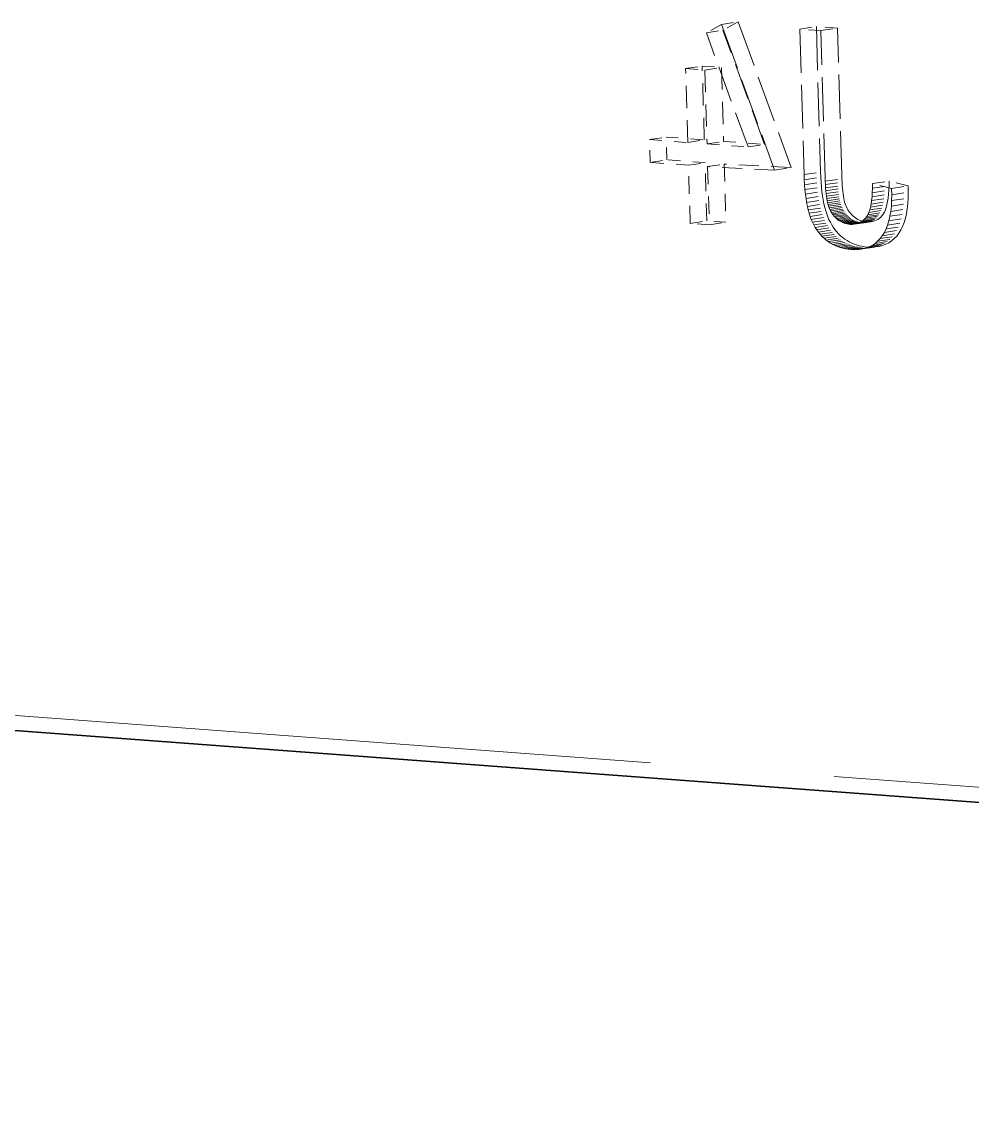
# Model space of a CAD drawing. Extents: x 23 to 417, y 3 to 294.
# Drawn here: x 345.19 to 352.92, y 105.83 to 114.73 of the extents above; entities that cross this region are included whole.
import ezdxf

# ---------------------------------------------------------------- set-up
doc = ezdxf.new("R2010")
doc.units = 0
doc.linetypes.add('DASHED', pattern=[15, 12, -3])
doc.layers.get('0').update_dxf_attribs({"lineweight": 13})

# ---------------------------------------------------------------- blocks, each defined once
blk = doc.blocks.new('BLOCK3535')
at = {"color": 7, "linetype": 'DASHED', "lineweight": 13, "ltscale": 0.006819}
for p, q in [((-2.763, -35.241), (-2.493, -35.2)), ((-3.008, -35.379), (-2.739, -35.337)), ((-1.488, -35.317), (-1.219, -35.276)), ((-1.147, -35.342), (-0.877, -35.301)), ((-3.347, -35.961), (-3.077, -35.919)), ((-3.034, -35.984), (-2.765, -35.942)), ((-3.934, -37.116), (-3.665, -37.075)), ((-3.311, -37.163), (-3.042, -37.121)), ((-2.998, -37.186), (-2.729, -37.145)), ((-2.331, -37.236), (-2.061, -37.194)), ((-3.923, -37.487), (-3.654, -37.446)), ((-3.3, -37.534), (-3.031, -37.492)), ((-2.988, -37.557), (-2.718, -37.516)), ((-1.898, -37.613), (-1.628, -37.572)), ((-1.418, -37.686), (-1.149, -37.644)), ((-1.415, -37.771), (-1.145, -37.73)), ((-1.41, -37.852), (-1.141, -37.811)), ((-1.404, -37.93), (-1.134, -37.889)), ((-1.074, -37.795), (-0.804, -37.754)), ((-1.071, -37.85), (-0.801, -37.809)), ((-1.068, -37.902), (-0.798, -37.861)), ((-0.305, -37.909), (-0.036, -37.868)), ((-0.304, -37.832), (-0.035, -37.791)), ((0.006, -37.912), (0.275, -37.871)), ((-1.396, -38.004), (-1.127, -37.963)), ((-1.387, -38.074), (-1.118, -38.033)), ((-1.064, -37.951), (-0.794, -37.909)), ((-1.059, -37.996), (-0.79, -37.955)), ((-1.054, -38.038), (-0.785, -37.997)), ((-1.048, -38.077), (-0.779, -38.036)), ((-1.042, -38.113), (-0.772, -38.071)), ((-0.32, -38.109), (-0.05, -38.068)), ((-0.313, -38.048), (-0.044, -38.006)), ((-0.308, -37.981), (-0.039, -37.94)), ((0.007, -38.109), (0.276, -38.068)), ((0.008, -38.014), (0.278, -37.972)), ((-1.377, -38.14), (-1.107, -38.099)), ((-1.365, -38.203), (-1.095, -38.161)), ((-1.351, -38.261), (-1.082, -38.22)), ((-1.035, -38.145), (-0.766, -38.104)), ((-1.028, -38.175), (-0.758, -38.133)), ((-1.019, -38.202), (-0.75, -38.161)), ((-1.01, -38.228), (-0.74, -38.187)), ((-0.999, -38.253), (-0.729, -38.212)), ((-0.987, -38.278), (-0.717, -38.236)), ((-0.974, -38.301), (-0.705, -38.259)), ((-0.365, -38.303), (-0.096, -38.262)), ((-0.351, -38.262), (-0.082, -38.221)), ((-0.339, -38.217), (-0.069, -38.175)), ((-0.328, -38.165), (-0.059, -38.124)), ((-0.008, -38.285), (0.262, -38.243)), ((0.002, -38.2), (0.271, -38.158)), ((-3.272, -38.481), (-3.003, -38.439)), ((-1.336, -38.316), (-1.067, -38.275)), ((-1.32, -38.367), (-1.05, -38.326)), ((-1.302, -38.415), (-1.032, -38.374)), ((-1.282, -38.461), (-1.013, -38.42)), ((-0.96, -38.323), (-0.69, -38.281)), ((-0.945, -38.344), (-0.675, -38.302)), ((-0.929, -38.364), (-0.659, -38.322)), ((-0.911, -38.382), (-0.641, -38.341)), ((-0.892, -38.4), (-0.623, -38.359)), ((-0.873, -38.417), (-0.603, -38.375)), ((-0.853, -38.432), (-0.583, -38.39)), ((-0.832, -38.445), (-0.562, -38.404)), ((-0.811, -38.457), (-0.541, -38.416)), ((-0.788, -38.467), (-0.519, -38.426)), ((-0.766, -38.476), (-0.496, -38.435)), ((-0.541, -38.482), (-0.272, -38.441)), ((-0.514, -38.471), (-0.244, -38.43)), ((-0.488, -38.457), (-0.218, -38.415)), ((-0.463, -38.44), (-0.193, -38.398)), ((-0.44, -38.419), (-0.171, -38.378)), ((-0.419, -38.396), (-0.149, -38.354)), ((-0.399, -38.369), (-0.13, -38.328)), ((-0.381, -38.339), (-0.112, -38.298)), ((-0.038, -38.439), (0.232, -38.397)), ((-0.021, -38.365), (0.249, -38.323)), ((-2.959, -38.504), (-2.69, -38.463)), ((-1.261, -38.505), (-0.991, -38.463)), ((-1.237, -38.546), (-0.968, -38.505)), ((-1.212, -38.586), (-0.943, -38.544)), ((-1.185, -38.623), (-0.916, -38.582)), ((-1.157, -38.658), (-0.887, -38.617)), ((-0.742, -38.483), (-0.473, -38.442)), ((-0.718, -38.489), (-0.449, -38.448)), ((-0.693, -38.493), (-0.424, -38.452)), ((-0.668, -38.496), (-0.398, -38.455)), ((-0.634, -38.497), (-0.364, -38.456)), ((-0.601, -38.495), (-0.332, -38.454)), ((-0.571, -38.49), (-0.301, -38.449)), ((-0.112, -38.629), (0.158, -38.588)), ((-0.083, -38.571), (0.186, -38.53)), ((-0.059, -38.508), (0.211, -38.466)), ((-1.127, -38.691), (-0.857, -38.65)), ((-1.094, -38.722), (-0.825, -38.681)), ((-1.061, -38.751), (-0.791, -38.709)), ((-1.025, -38.777), (-0.756, -38.736)), ((-0.989, -38.801), (-0.719, -38.76)), ((-0.951, -38.823), (-0.682, -38.781)), ((-0.31, -38.838), (-0.04, -38.796)), ((-0.263, -38.807), (0.006, -38.765)), ((-0.221, -38.771), (0.049, -38.729)), ((-0.181, -38.729), (0.089, -38.688)), ((-0.145, -38.682), (0.125, -38.64)), ((-0.913, -38.842), (-0.643, -38.801)), ((-0.873, -38.859), (-0.603, -38.817)), ((-0.832, -38.873), (-0.563, -38.832)), ((-0.79, -38.885), (-0.521, -38.844)), ((-0.747, -38.895), (-0.478, -38.853)), ((-0.703, -38.902), (-0.433, -38.86)), ((-0.658, -38.906), (-0.388, -38.865)), ((-0.591, -38.909), (-0.322, -38.867)), ((-0.528, -38.905), (-0.259, -38.864)), ((-0.469, -38.897), (-0.199, -38.855)), ((-0.412, -38.882), (-0.143, -38.841)), ((-0.359, -38.863), (-0.09, -38.821))]:
    blk.add_line(p, q, dxfattribs=at)
at = {"color": 7, "linetype": 'DASHED', "lineweight": 13, "ltscale": 0.00703}
for p, q in [((-2.493, -35.2), (-2.739, -35.337)), ((-2.763, -35.241), (-3.008, -35.379))]:
    blk.add_line(p, q, dxfattribs=at)
at = {"color": 7, "linetype": 'DASHED', "lineweight": 13, "ltscale": 0.063117}
for p, q in [((-2.493, -35.2), (-1.628, -37.572)), ((-2.763, -35.241), (-1.898, -37.613))]:
    blk.add_line(p, q, dxfattribs=at)
at = {"color": 7, "linetype": 'DASHED', "lineweight": 13, "ltscale": 0.049424}
for p, q in [((-2.331, -37.236), (-3.008, -35.379)), ((-2.061, -37.194), (-2.739, -35.337))]:
    blk.add_line(p, q, dxfattribs=at)
at = {"color": 7, "linetype": 'DASHED', "lineweight": 13, "ltscale": 0.008571}
for p, q in [((-1.147, -35.342), (-1.488, -35.317)), ((-0.877, -35.301), (-1.219, -35.276))]:
    blk.add_line(p, q, dxfattribs=at)
at = {"color": 7, "linetype": 'DASHED', "lineweight": 13, "ltscale": 0.059241}
for p, q in [((-1.488, -35.317), (-1.418, -37.686)), ((-1.219, -35.276), (-1.149, -37.644))]:
    blk.add_line(p, q, dxfattribs=at)
at = {"color": 7, "linetype": 'DASHED', "lineweight": 13, "ltscale": 0.059894}
for p, q in [((-1.076, -37.737), (-1.147, -35.342)), ((-0.806, -37.696), (-0.877, -35.301))]:
    blk.add_line(p, q, dxfattribs=at)
at = {"color": 7, "linetype": 'DASHED', "lineweight": 13, "ltscale": 0.00784}
for p, q in [((-3.077, -35.919), (-2.765, -35.942)), ((-3.347, -35.961), (-3.034, -35.984)), ((-2.69, -38.463), (-3.003, -38.439)), ((-2.959, -38.504), (-3.272, -38.481))]:
    blk.add_line(p, q, dxfattribs=at)
at = {"color": 7, "linetype": 'DASHED', "lineweight": 13, "ltscale": 0.030071}
for p, q in [((-3.042, -37.121), (-3.077, -35.919)), ((-2.765, -35.942), (-2.729, -37.145)), ((-3.311, -37.163), (-3.347, -35.961)), ((-3.034, -35.984), (-2.998, -37.186))]:
    blk.add_line(p, q, dxfattribs=at)
at = {"color": 7, "linetype": 'DASHED', "lineweight": 13, "ltscale": 0.015622}
for p, q in [((-3.934, -37.116), (-3.311, -37.163)), ((-3.665, -37.075), (-3.042, -37.121)), ((-3.3, -37.534), (-3.923, -37.487)), ((-3.031, -37.492), (-3.654, -37.446))]:
    blk.add_line(p, q, dxfattribs=at)
at = {"color": 7, "linetype": 'DASHED', "lineweight": 13, "ltscale": 0.009276}
for p, q in [((-3.923, -37.487), (-3.934, -37.116)), ((-3.654, -37.446), (-3.665, -37.075))]:
    blk.add_line(p, q, dxfattribs=at)
at = {"color": 7, "linetype": 'DASHED', "lineweight": 13, "ltscale": 0.016742}
for p, q in [((-2.998, -37.186), (-2.331, -37.236)), ((-2.729, -37.145), (-2.061, -37.194))]:
    blk.add_line(p, q, dxfattribs=at)
at = {"color": 7, "linetype": 'DASHED', "lineweight": 13, "ltscale": 0.023683}
for p, q in [((-3.272, -38.481), (-3.3, -37.534)), ((-3.003, -38.439), (-3.031, -37.492)), ((-2.718, -37.516), (-2.69, -38.463)), ((-2.988, -37.557), (-2.959, -38.504))]:
    blk.add_line(p, q, dxfattribs=at)
at = {"color": 7, "linetype": 'DASHED', "lineweight": 13, "ltscale": 0.027286}
for p, q in [((-1.628, -37.572), (-2.718, -37.516)), ((-1.898, -37.613), (-2.988, -37.557))]:
    blk.add_line(p, q, dxfattribs=at)
at = {"color": 7, "linetype": 'DASHED', "lineweight": 13, "ltscale": 0.002135}
for p, q in [((-1.418, -37.686), (-1.415, -37.771)), ((-1.149, -37.644), (-1.145, -37.73))]:
    blk.add_line(p, q, dxfattribs=at)
at = {"color": 7, "linetype": 'DASHED', "lineweight": 13, "ltscale": 0.002042}
for p, q in [((-1.145, -37.73), (-1.141, -37.811)), ((-1.415, -37.771), (-1.41, -37.852))]:
    blk.add_line(p, q, dxfattribs=at)
at = {"color": 7, "linetype": 'DASHED', "lineweight": 13, "ltscale": 0.001455}
for p, q in [((-0.804, -37.754), (-0.806, -37.696)), ((-1.074, -37.795), (-1.076, -37.737))]:
    blk.add_line(p, q, dxfattribs=at)
at = {"color": 7, "linetype": 'DASHED', "lineweight": 13, "ltscale": 0.001949}
for p, q in [((-1.41, -37.852), (-1.404, -37.93)), ((-1.141, -37.811), (-1.134, -37.889))]:
    blk.add_line(p, q, dxfattribs=at)
at = {"color": 7, "linetype": 'DASHED', "lineweight": 13, "ltscale": 0.001857}
for p, q in [((-1.134, -37.889), (-1.127, -37.963)), ((-1.404, -37.93), (-1.396, -38.004))]:
    blk.add_line(p, q, dxfattribs=at)
at = {"color": 7, "linetype": 'DASHED', "lineweight": 13, "ltscale": 0.001376}
for p, q in [((-1.071, -37.85), (-1.074, -37.795)), ((-0.801, -37.809), (-0.804, -37.754))]:
    blk.add_line(p, q, dxfattribs=at)
at = {"color": 7, "linetype": 'DASHED', "lineweight": 13, "ltscale": 0.001297}
for p, q in [((-1.068, -37.902), (-1.071, -37.85)), ((-0.798, -37.861), (-0.801, -37.809))]:
    blk.add_line(p, q, dxfattribs=at)
at = {"color": 7, "linetype": 'DASHED', "lineweight": 13, "ltscale": 0.001218}
for p, q in [((-1.064, -37.951), (-1.068, -37.902)), ((-0.794, -37.909), (-0.798, -37.861)), ((-1.013, -38.42), (-0.991, -38.463)), ((-1.282, -38.461), (-1.261, -38.505))]:
    blk.add_line(p, q, dxfattribs=at)
at = {"color": 7, "linetype": 'DASHED', "lineweight": 13, "ltscale": 0.001923}
for p, q in [((-0.304, -37.832), (-0.305, -37.909)), ((-0.035, -37.791), (-0.036, -37.868))]:
    blk.add_line(p, q, dxfattribs=at)
at = {"color": 7, "linetype": 'DASHED', "lineweight": 13, "ltscale": 0.008006}
for p, q in [((0.006, -37.912), (-0.304, -37.832)), ((0.275, -37.871), (-0.035, -37.791))]:
    blk.add_line(p, q, dxfattribs=at)
at = {"color": 7, "linetype": 'DASHED', "lineweight": 13, "ltscale": 0.001795}
for p, q in [((-0.036, -37.868), (-0.039, -37.94)), ((-0.305, -37.909), (-0.308, -37.981))]:
    blk.add_line(p, q, dxfattribs=at)
at = {"color": 7, "linetype": 'DASHED', "lineweight": 13, "ltscale": 0.002532}
for p, q in [((0.278, -37.972), (0.275, -37.871)), ((0.008, -38.014), (0.006, -37.912))]:
    blk.add_line(p, q, dxfattribs=at)
at = {"color": 7, "linetype": 'DASHED', "lineweight": 13, "ltscale": 0.001766}
for p, q in [((-1.396, -38.004), (-1.387, -38.074)), ((-1.127, -37.963), (-1.118, -38.033))]:
    blk.add_line(p, q, dxfattribs=at)
at = {"color": 7, "linetype": 'DASHED', "lineweight": 13, "ltscale": 0.001677}
for p, q in [((-1.387, -38.074), (-1.377, -38.14)), ((-1.118, -38.033), (-1.107, -38.099))]:
    blk.add_line(p, q, dxfattribs=at)
at = {"color": 7, "linetype": 'DASHED', "lineweight": 13, "ltscale": 0.00114}
for p, q in [((-1.059, -37.996), (-1.064, -37.951)), ((-0.79, -37.955), (-0.794, -37.909))]:
    blk.add_line(p, q, dxfattribs=at)
at = {"color": 7, "linetype": 'DASHED', "lineweight": 13, "ltscale": 0.001062}
for p, q in [((-1.054, -38.038), (-1.059, -37.996)), ((-0.785, -37.997), (-0.79, -37.955))]:
    blk.add_line(p, q, dxfattribs=at)
at = {"color": 7, "linetype": 'DASHED', "lineweight": 13, "ltscale": 0.000985043}
for p, q in [((-1.048, -38.077), (-1.054, -38.038)), ((-0.779, -38.036), (-0.785, -37.997))]:
    blk.add_line(p, q, dxfattribs=at)
at = {"color": 7, "linetype": 'DASHED', "lineweight": 13, "ltscale": 0.000908339}
for p, q in [((-1.042, -38.113), (-1.048, -38.077)), ((-0.772, -38.071), (-0.779, -38.036))]:
    blk.add_line(p, q, dxfattribs=at)
at = {"color": 7, "linetype": 'DASHED', "lineweight": 13, "ltscale": 0.000832965}
for p, q in [((-0.766, -38.104), (-0.772, -38.071)), ((-1.035, -38.145), (-1.042, -38.113))]:
    blk.add_line(p, q, dxfattribs=at)
at = {"color": 7, "linetype": 'DASHED', "lineweight": 13, "ltscale": 0.001545}
for p, q in [((-0.313, -38.048), (-0.32, -38.109)), ((-0.044, -38.006), (-0.05, -38.068))]:
    blk.add_line(p, q, dxfattribs=at)
at = {"color": 7, "linetype": 'DASHED', "lineweight": 13, "ltscale": 0.001669}
for p, q in [((-0.308, -37.981), (-0.313, -38.048)), ((-0.039, -37.94), (-0.044, -38.006))]:
    blk.add_line(p, q, dxfattribs=at)
at = {"color": 7, "linetype": 'DASHED', "lineweight": 13, "ltscale": 0.001423}
for p, q in [((-0.05, -38.068), (-0.059, -38.124)), ((-0.32, -38.109), (-0.328, -38.165))]:
    blk.add_line(p, q, dxfattribs=at)
at = {"color": 7, "linetype": 'DASHED', "lineweight": 13, "ltscale": 0.002397}
for p, q in [((0.007, -38.109), (0.008, -38.014)), ((0.276, -38.068), (0.278, -37.972))]:
    blk.add_line(p, q, dxfattribs=at)
at = {"color": 7, "linetype": 'DASHED', "lineweight": 13, "ltscale": 0.002265}
for p, q in [((0.271, -38.158), (0.276, -38.068)), ((0.002, -38.2), (0.007, -38.109))]:
    blk.add_line(p, q, dxfattribs=at)
at = {"color": 7, "linetype": 'DASHED', "lineweight": 13, "ltscale": 0.00159}
for p, q in [((-1.377, -38.14), (-1.365, -38.203)), ((-1.107, -38.099), (-1.095, -38.161))]:
    blk.add_line(p, q, dxfattribs=at)
at = {"color": 7, "linetype": 'DASHED', "lineweight": 13, "ltscale": 0.001504}
for p, q in [((-1.365, -38.203), (-1.351, -38.261)), ((-1.095, -38.161), (-1.082, -38.22))]:
    blk.add_line(p, q, dxfattribs=at)
at = {"color": 7, "linetype": 'DASHED', "lineweight": 13, "ltscale": 0.00142}
for p, q in [((-1.351, -38.261), (-1.336, -38.316)), ((-1.082, -38.22), (-1.067, -38.275))]:
    blk.add_line(p, q, dxfattribs=at)
at = {"color": 7, "linetype": 'DASHED', "lineweight": 13, "ltscale": 0.00075881}
for p, q in [((-1.028, -38.175), (-1.035, -38.145)), ((-0.758, -38.133), (-0.766, -38.104))]:
    blk.add_line(p, q, dxfattribs=at)
at = {"color": 7, "linetype": 'DASHED', "lineweight": 13, "ltscale": 0.000713191}
for p, q in [((-1.019, -38.202), (-1.028, -38.175)), ((-0.75, -38.161), (-0.758, -38.133))]:
    blk.add_line(p, q, dxfattribs=at)
at = {"color": 7, "linetype": 'DASHED', "lineweight": 13, "ltscale": 0.000697513}
for p, q in [((-1.01, -38.228), (-1.019, -38.202)), ((-0.74, -38.187), (-0.75, -38.161))]:
    blk.add_line(p, q, dxfattribs=at)
at = {"color": 7, "linetype": 'DASHED', "lineweight": 13, "ltscale": 0.00068355}
for p, q in [((-0.999, -38.253), (-1.01, -38.228)), ((-0.729, -38.212), (-0.74, -38.187))]:
    blk.add_line(p, q, dxfattribs=at)
at = {"color": 7, "linetype": 'DASHED', "lineweight": 13, "ltscale": 0.000671136}
for p, q in [((-0.987, -38.278), (-0.999, -38.253)), ((-0.717, -38.236), (-0.729, -38.212))]:
    blk.add_line(p, q, dxfattribs=at)
at = {"color": 7, "linetype": 'DASHED', "lineweight": 13, "ltscale": 0.000660839}
for p, q in [((-0.705, -38.259), (-0.717, -38.236)), ((-0.974, -38.301), (-0.987, -38.278))]:
    blk.add_line(p, q, dxfattribs=at)
at = {"color": 7, "linetype": 'DASHED', "lineweight": 13, "ltscale": 0.000653294}
for p, q in [((-0.69, -38.281), (-0.705, -38.259)), ((-0.96, -38.323), (-0.974, -38.301))]:
    blk.add_line(p, q, dxfattribs=at)
at = {"color": 7, "linetype": 'DASHED', "lineweight": 13, "ltscale": 0.00108}
for p, q in [((-0.351, -38.262), (-0.365, -38.303)), ((-0.082, -38.221), (-0.096, -38.262))]:
    blk.add_line(p, q, dxfattribs=at)
at = {"color": 7, "linetype": 'DASHED', "lineweight": 13, "ltscale": 0.00119}
for p, q in [((-0.339, -38.217), (-0.351, -38.262)), ((-0.069, -38.175), (-0.082, -38.221))]:
    blk.add_line(p, q, dxfattribs=at)
at = {"color": 7, "linetype": 'DASHED', "lineweight": 13, "ltscale": 0.001304}
for p, q in [((-0.328, -38.165), (-0.339, -38.217)), ((-0.059, -38.124), (-0.069, -38.175))]:
    blk.add_line(p, q, dxfattribs=at)
at = {"color": 7, "linetype": 'DASHED', "lineweight": 13, "ltscale": 0.000977817}
for p, q in [((-0.096, -38.262), (-0.112, -38.298)), ((-0.365, -38.303), (-0.381, -38.339))]:
    blk.add_line(p, q, dxfattribs=at)
at = {"color": 7, "linetype": 'DASHED', "lineweight": 13, "ltscale": 0.002139}
for p, q in [((-0.008, -38.285), (0.002, -38.2)), ((0.262, -38.243), (0.271, -38.158))]:
    blk.add_line(p, q, dxfattribs=at)
at = {"color": 7, "linetype": 'DASHED', "lineweight": 13, "ltscale": 0.002018}
for p, q in [((0.249, -38.323), (0.262, -38.243)), ((-0.021, -38.365), (-0.008, -38.285))]:
    blk.add_line(p, q, dxfattribs=at)
at = {"color": 7, "linetype": 'DASHED', "lineweight": 13, "ltscale": 0.001339}
for p, q in [((-1.336, -38.316), (-1.32, -38.367)), ((-1.067, -38.275), (-1.05, -38.326))]:
    blk.add_line(p, q, dxfattribs=at)
at = {"color": 7, "linetype": 'DASHED', "lineweight": 13, "ltscale": 0.001281}
for p, q in [((-1.32, -38.367), (-1.302, -38.415)), ((-1.05, -38.326), (-1.032, -38.374))]:
    blk.add_line(p, q, dxfattribs=at)
at = {"color": 7, "linetype": 'DASHED', "lineweight": 13, "ltscale": 0.001248}
for p, q in [((-1.302, -38.415), (-1.282, -38.461)), ((-1.032, -38.374), (-1.013, -38.42))]:
    blk.add_line(p, q, dxfattribs=at)
at = {"color": 7, "linetype": 'DASHED', "lineweight": 13, "ltscale": 0.00064713}
for p, q in [((-0.945, -38.344), (-0.96, -38.323)), ((-0.675, -38.302), (-0.69, -38.281))]:
    blk.add_line(p, q, dxfattribs=at)
at = {"color": 7, "linetype": 'DASHED', "lineweight": 13, "ltscale": 0.000643549}
for p, q in [((-0.929, -38.364), (-0.945, -38.344)), ((-0.659, -38.322), (-0.675, -38.302))]:
    blk.add_line(p, q, dxfattribs=at)
at = {"color": 7, "linetype": 'DASHED', "lineweight": 13, "ltscale": 0.000642474}
for p, q in [((-0.911, -38.382), (-0.929, -38.364)), ((-0.641, -38.341), (-0.659, -38.322))]:
    blk.add_line(p, q, dxfattribs=at)
at = {"color": 7, "linetype": 'DASHED', "lineweight": 13, "ltscale": 0.000643496}
for p, q in [((-0.892, -38.4), (-0.911, -38.382)), ((-0.623, -38.359), (-0.641, -38.341))]:
    blk.add_line(p, q, dxfattribs=at)
at = {"color": 7, "linetype": 'DASHED', "lineweight": 13, "ltscale": 0.000638444}
for p, q in [((-0.873, -38.417), (-0.892, -38.4)), ((-0.603, -38.375), (-0.623, -38.359))]:
    blk.add_line(p, q, dxfattribs=at)
at = {"color": 7, "linetype": 'DASHED', "lineweight": 13, "ltscale": 0.000627261}
for p, q in [((-0.853, -38.432), (-0.873, -38.417)), ((-0.583, -38.39), (-0.603, -38.375))]:
    blk.add_line(p, q, dxfattribs=at)
at = {"color": 7, "linetype": 'DASHED', "lineweight": 13, "ltscale": 0.000618946}
for p, q in [((-0.832, -38.445), (-0.853, -38.432)), ((-0.562, -38.404), (-0.583, -38.39))]:
    blk.add_line(p, q, dxfattribs=at)
at = {"color": 7, "linetype": 'DASHED', "lineweight": 13, "ltscale": 0.000613395}
for p, q in [((-0.541, -38.416), (-0.562, -38.404)), ((-0.811, -38.457), (-0.832, -38.445))]:
    blk.add_line(p, q, dxfattribs=at)
at = {"color": 7, "linetype": 'DASHED', "lineweight": 13, "ltscale": 0.000610554}
for p, q in [((-0.519, -38.426), (-0.541, -38.416)), ((-0.788, -38.467), (-0.811, -38.457))]:
    blk.add_line(p, q, dxfattribs=at)
at = {"color": 7, "linetype": 'DASHED', "lineweight": 13, "ltscale": 0.000610651}
for p, q in [((-0.496, -38.435), (-0.519, -38.426)), ((-0.766, -38.476), (-0.788, -38.467))]:
    blk.add_line(p, q, dxfattribs=at)
at = {"color": 7, "linetype": 'DASHED', "lineweight": 13, "ltscale": 0.000613341}
for p, q in [((-0.473, -38.442), (-0.496, -38.435)), ((-0.742, -38.483), (-0.766, -38.476))]:
    blk.add_line(p, q, dxfattribs=at)
at = {"color": 7, "linetype": 'DASHED', "lineweight": 13, "ltscale": 0.000748679}
for p, q in [((-0.463, -38.44), (-0.488, -38.457)), ((-0.193, -38.398), (-0.218, -38.415))]:
    blk.add_line(p, q, dxfattribs=at)
at = {"color": 7, "linetype": 'DASHED', "lineweight": 13, "ltscale": 0.000764384}
for p, q in [((-0.44, -38.419), (-0.463, -38.44)), ((-0.171, -38.378), (-0.193, -38.398))]:
    blk.add_line(p, q, dxfattribs=at)
at = {"color": 7, "linetype": 'DASHED', "lineweight": 13, "ltscale": 0.000789783}
for p, q in [((-0.419, -38.396), (-0.44, -38.419)), ((-0.149, -38.354), (-0.171, -38.378))]:
    blk.add_line(p, q, dxfattribs=at)
at = {"color": 7, "linetype": 'DASHED', "lineweight": 13, "ltscale": 0.00082299}
for p, q in [((-0.399, -38.369), (-0.419, -38.396)), ((-0.13, -38.328), (-0.149, -38.354))]:
    blk.add_line(p, q, dxfattribs=at)
at = {"color": 7, "linetype": 'DASHED', "lineweight": 13, "ltscale": 0.000884709}
for p, q in [((-0.381, -38.339), (-0.399, -38.369)), ((-0.112, -38.298), (-0.13, -38.328))]:
    blk.add_line(p, q, dxfattribs=at)
at = {"color": 7, "linetype": 'DASHED', "lineweight": 13, "ltscale": 0.000759527}
for p, q in [((-0.272, -38.441), (-0.301, -38.449)), ((-0.541, -38.482), (-0.571, -38.49))]:
    blk.add_line(p, q, dxfattribs=at)
at = {"color": 7, "linetype": 'DASHED', "lineweight": 13, "ltscale": 0.000745889}
for p, q in [((-0.244, -38.43), (-0.272, -38.441)), ((-0.514, -38.471), (-0.541, -38.482))]:
    blk.add_line(p, q, dxfattribs=at)
at = {"color": 7, "linetype": 'DASHED', "lineweight": 13, "ltscale": 0.000742323}
for p, q in [((-0.218, -38.415), (-0.244, -38.43)), ((-0.488, -38.457), (-0.514, -38.471))]:
    blk.add_line(p, q, dxfattribs=at)
at = {"color": 7, "linetype": 'DASHED', "lineweight": 13, "ltscale": 0.001799}
for p, q in [((-0.059, -38.508), (-0.038, -38.439)), ((0.211, -38.466), (0.232, -38.397))]:
    blk.add_line(p, q, dxfattribs=at)
at = {"color": 7, "linetype": 'DASHED', "lineweight": 13, "ltscale": 0.001904}
for p, q in [((-0.038, -38.439), (-0.021, -38.365)), ((0.232, -38.397), (0.249, -38.323))]:
    blk.add_line(p, q, dxfattribs=at)
at = {"color": 7, "linetype": 'DASHED', "lineweight": 13, "ltscale": 0.001191}
for p, q in [((-1.261, -38.505), (-1.237, -38.546)), ((-0.991, -38.463), (-0.968, -38.505))]:
    blk.add_line(p, q, dxfattribs=at)
at = {"color": 7, "linetype": 'DASHED', "lineweight": 13, "ltscale": 0.001168}
for p, q in [((-1.237, -38.546), (-1.212, -38.586)), ((-0.968, -38.505), (-0.943, -38.544))]:
    blk.add_line(p, q, dxfattribs=at)
at = {"color": 7, "linetype": 'DASHED', "lineweight": 13, "ltscale": 0.001148}
for p, q in [((-1.212, -38.586), (-1.185, -38.623)), ((-0.943, -38.544), (-0.916, -38.582))]:
    blk.add_line(p, q, dxfattribs=at)
at = {"color": 7, "linetype": 'DASHED', "lineweight": 13, "ltscale": 0.001133}
for p, q in [((-0.916, -38.582), (-0.887, -38.617)), ((-1.185, -38.623), (-1.157, -38.658))]:
    blk.add_line(p, q, dxfattribs=at)
at = {"color": 7, "linetype": 'DASHED', "lineweight": 13, "ltscale": 0.001121}
for p, q in [((-0.887, -38.617), (-0.857, -38.65)), ((-1.157, -38.658), (-1.127, -38.691))]:
    blk.add_line(p, q, dxfattribs=at)
at = {"color": 7, "linetype": 'DASHED', "lineweight": 13, "ltscale": 0.000619139}
for p, q in [((-0.718, -38.489), (-0.742, -38.483)), ((-0.449, -38.448), (-0.473, -38.442))]:
    blk.add_line(p, q, dxfattribs=at)
at = {"color": 7, "linetype": 'DASHED', "lineweight": 13, "ltscale": 0.000627387}
for p, q in [((-0.693, -38.493), (-0.718, -38.489)), ((-0.424, -38.452), (-0.449, -38.448))]:
    blk.add_line(p, q, dxfattribs=at)
at = {"color": 7, "linetype": 'DASHED', "lineweight": 13, "ltscale": 0.000638543}
for p, q in [((-0.668, -38.496), (-0.693, -38.493)), ((-0.398, -38.455), (-0.424, -38.452))]:
    blk.add_line(p, q, dxfattribs=at)
at = {"color": 7, "linetype": 'DASHED', "lineweight": 13, "ltscale": 0.000852855}
for p, q in [((-0.634, -38.497), (-0.668, -38.496)), ((-0.364, -38.456), (-0.398, -38.455))]:
    blk.add_line(p, q, dxfattribs=at)
at = {"color": 7, "linetype": 'DASHED', "lineweight": 13, "ltscale": 0.000813766}
for p, q in [((-0.601, -38.495), (-0.634, -38.497)), ((-0.332, -38.454), (-0.364, -38.456))]:
    blk.add_line(p, q, dxfattribs=at)
at = {"color": 7, "linetype": 'DASHED', "lineweight": 13, "ltscale": 0.000782525}
for p, q in [((-0.571, -38.49), (-0.601, -38.495)), ((-0.301, -38.449), (-0.332, -38.454))]:
    blk.add_line(p, q, dxfattribs=at)
at = {"color": 7, "linetype": 'DASHED', "lineweight": 13, "ltscale": 0.001619}
for p, q in [((-0.112, -38.629), (-0.083, -38.571)), ((0.158, -38.588), (0.186, -38.53))]:
    blk.add_line(p, q, dxfattribs=at)
at = {"color": 7, "linetype": 'DASHED', "lineweight": 13, "ltscale": 0.001703}
for p, q in [((-0.083, -38.571), (-0.059, -38.508)), ((0.186, -38.53), (0.211, -38.466))]:
    blk.add_line(p, q, dxfattribs=at)
at = {"color": 7, "linetype": 'DASHED', "lineweight": 13, "ltscale": 0.001548}
for p, q in [((0.125, -38.64), (0.158, -38.588)), ((-0.145, -38.682), (-0.112, -38.629))]:
    blk.add_line(p, q, dxfattribs=at)
at = {"color": 7, "linetype": 'DASHED', "lineweight": 13, "ltscale": 0.001113}
for p, q in [((-1.127, -38.691), (-1.094, -38.722)), ((-0.857, -38.65), (-0.825, -38.681))]:
    blk.add_line(p, q, dxfattribs=at)
at = {"color": 7, "linetype": 'DASHED', "lineweight": 13, "ltscale": 0.001111}
for p, q in [((-1.094, -38.722), (-1.061, -38.751)), ((-0.825, -38.681), (-0.791, -38.709))]:
    blk.add_line(p, q, dxfattribs=at)
at = {"color": 7, "linetype": 'DASHED', "lineweight": 13, "ltscale": 0.001103}
for p, q in [((-1.061, -38.751), (-1.025, -38.777)), ((-0.791, -38.709), (-0.756, -38.736))]:
    blk.add_line(p, q, dxfattribs=at)
at = {"color": 7, "linetype": 'DASHED', "lineweight": 13, "ltscale": 0.001091}
for p, q in [((-1.025, -38.777), (-0.989, -38.801)), ((-0.756, -38.736), (-0.719, -38.76))]:
    blk.add_line(p, q, dxfattribs=at)
at = {"color": 7, "linetype": 'DASHED', "lineweight": 13, "ltscale": 0.001083}
for p, q in [((-0.719, -38.76), (-0.682, -38.781)), ((-0.989, -38.801), (-0.951, -38.823))]:
    blk.add_line(p, q, dxfattribs=at)
at = {"color": 7, "linetype": 'DASHED', "lineweight": 13, "ltscale": 0.001078}
for p, q in [((-0.682, -38.781), (-0.643, -38.801)), ((-0.951, -38.823), (-0.913, -38.842)), ((-0.913, -38.842), (-0.873, -38.859)), ((-0.643, -38.801), (-0.603, -38.817))]:
    blk.add_line(p, q, dxfattribs=at)
at = {"color": 7, "linetype": 'DASHED', "lineweight": 13, "ltscale": 0.001404}
for p, q in [((-0.263, -38.807), (-0.221, -38.771)), ((0.006, -38.765), (0.049, -38.729))]:
    blk.add_line(p, q, dxfattribs=at)
at = {"color": 7, "linetype": 'DASHED', "lineweight": 13, "ltscale": 0.001437}
for p, q in [((-0.221, -38.771), (-0.181, -38.729)), ((0.049, -38.729), (0.089, -38.688))]:
    blk.add_line(p, q, dxfattribs=at)
at = {"color": 7, "linetype": 'DASHED', "lineweight": 13, "ltscale": 0.001488}
for p, q in [((-0.181, -38.729), (-0.145, -38.682)), ((0.089, -38.688), (0.125, -38.64))]:
    blk.add_line(p, q, dxfattribs=at)
at = {"color": 7, "linetype": 'DASHED', "lineweight": 13, "ltscale": 0.001391}
for p, q in [((-0.09, -38.821), (-0.04, -38.796)), ((-0.359, -38.863), (-0.31, -38.838))]:
    blk.add_line(p, q, dxfattribs=at)
at = {"color": 7, "linetype": 'DASHED', "lineweight": 13, "ltscale": 0.001388}
for p, q in [((-0.04, -38.796), (0.006, -38.765)), ((-0.31, -38.838), (-0.263, -38.807))]:
    blk.add_line(p, q, dxfattribs=at)
at = {"color": 7, "linetype": 'DASHED', "lineweight": 13, "ltscale": 0.001082}
for p, q in [((-0.873, -38.859), (-0.832, -38.873)), ((-0.603, -38.817), (-0.563, -38.832))]:
    blk.add_line(p, q, dxfattribs=at)
at = {"color": 7, "linetype": 'DASHED', "lineweight": 13, "ltscale": 0.00109}
for p, q in [((-0.832, -38.873), (-0.79, -38.885)), ((-0.563, -38.832), (-0.521, -38.844))]:
    blk.add_line(p, q, dxfattribs=at)
at = {"color": 7, "linetype": 'DASHED', "lineweight": 13, "ltscale": 0.001102}
for p, q in [((-0.79, -38.885), (-0.747, -38.895)), ((-0.521, -38.844), (-0.478, -38.853))]:
    blk.add_line(p, q, dxfattribs=at)
at = {"color": 7, "linetype": 'DASHED', "lineweight": 13, "ltscale": 0.001118}
for p, q in [((-0.747, -38.895), (-0.703, -38.902)), ((-0.478, -38.853), (-0.433, -38.86))]:
    blk.add_line(p, q, dxfattribs=at)
at = {"color": 7, "linetype": 'DASHED', "lineweight": 13, "ltscale": 0.001138}
for p, q in [((-0.703, -38.902), (-0.658, -38.906)), ((-0.433, -38.86), (-0.388, -38.865))]:
    blk.add_line(p, q, dxfattribs=at)
at = {"color": 7, "linetype": 'DASHED', "lineweight": 13, "ltscale": 0.00166}
for p, q in [((-0.658, -38.906), (-0.591, -38.909)), ((-0.388, -38.865), (-0.322, -38.867))]:
    blk.add_line(p, q, dxfattribs=at)
at = {"color": 7, "linetype": 'DASHED', "lineweight": 13, "ltscale": 0.001577}
for p, q in [((-0.591, -38.909), (-0.528, -38.905)), ((-0.322, -38.867), (-0.259, -38.864))]:
    blk.add_line(p, q, dxfattribs=at)
at = {"color": 7, "linetype": 'DASHED', "lineweight": 13, "ltscale": 0.001507}
for p, q in [((-0.528, -38.905), (-0.469, -38.897)), ((-0.259, -38.864), (-0.199, -38.855))]:
    blk.add_line(p, q, dxfattribs=at)
at = {"color": 7, "linetype": 'DASHED', "lineweight": 13, "ltscale": 0.001452}
for p, q in [((-0.469, -38.897), (-0.412, -38.882)), ((-0.199, -38.855), (-0.143, -38.841))]:
    blk.add_line(p, q, dxfattribs=at)
at = {"color": 7, "linetype": 'DASHED', "lineweight": 13, "ltscale": 0.001413}
for p, q in [((-0.412, -38.882), (-0.359, -38.863)), ((-0.143, -38.841), (-0.09, -38.821))]:
    blk.add_line(p, q, dxfattribs=at)
at = {"color": 7, "linetype": 'DASHED', "lineweight": 13}
blk.add_line((70.874, -52.831), (-48.714, -43.926), dxfattribs=at)
at = {"color": 7, "lineweight": 35}
blk.add_line((69.795, -52.997), (-49.792, -44.092), dxfattribs=at)

msp = doc.modelspace()

# ---------------------------------------------------------------- block references
at = {"lineweight": 0, "xscale": 0.5, "yscale": 0.5, "zscale": 0.5}
msp.add_blockref('BLOCK3535', (352.2652, 132.3303), dxfattribs=at)

doc.saveas('drawing.dxf')
